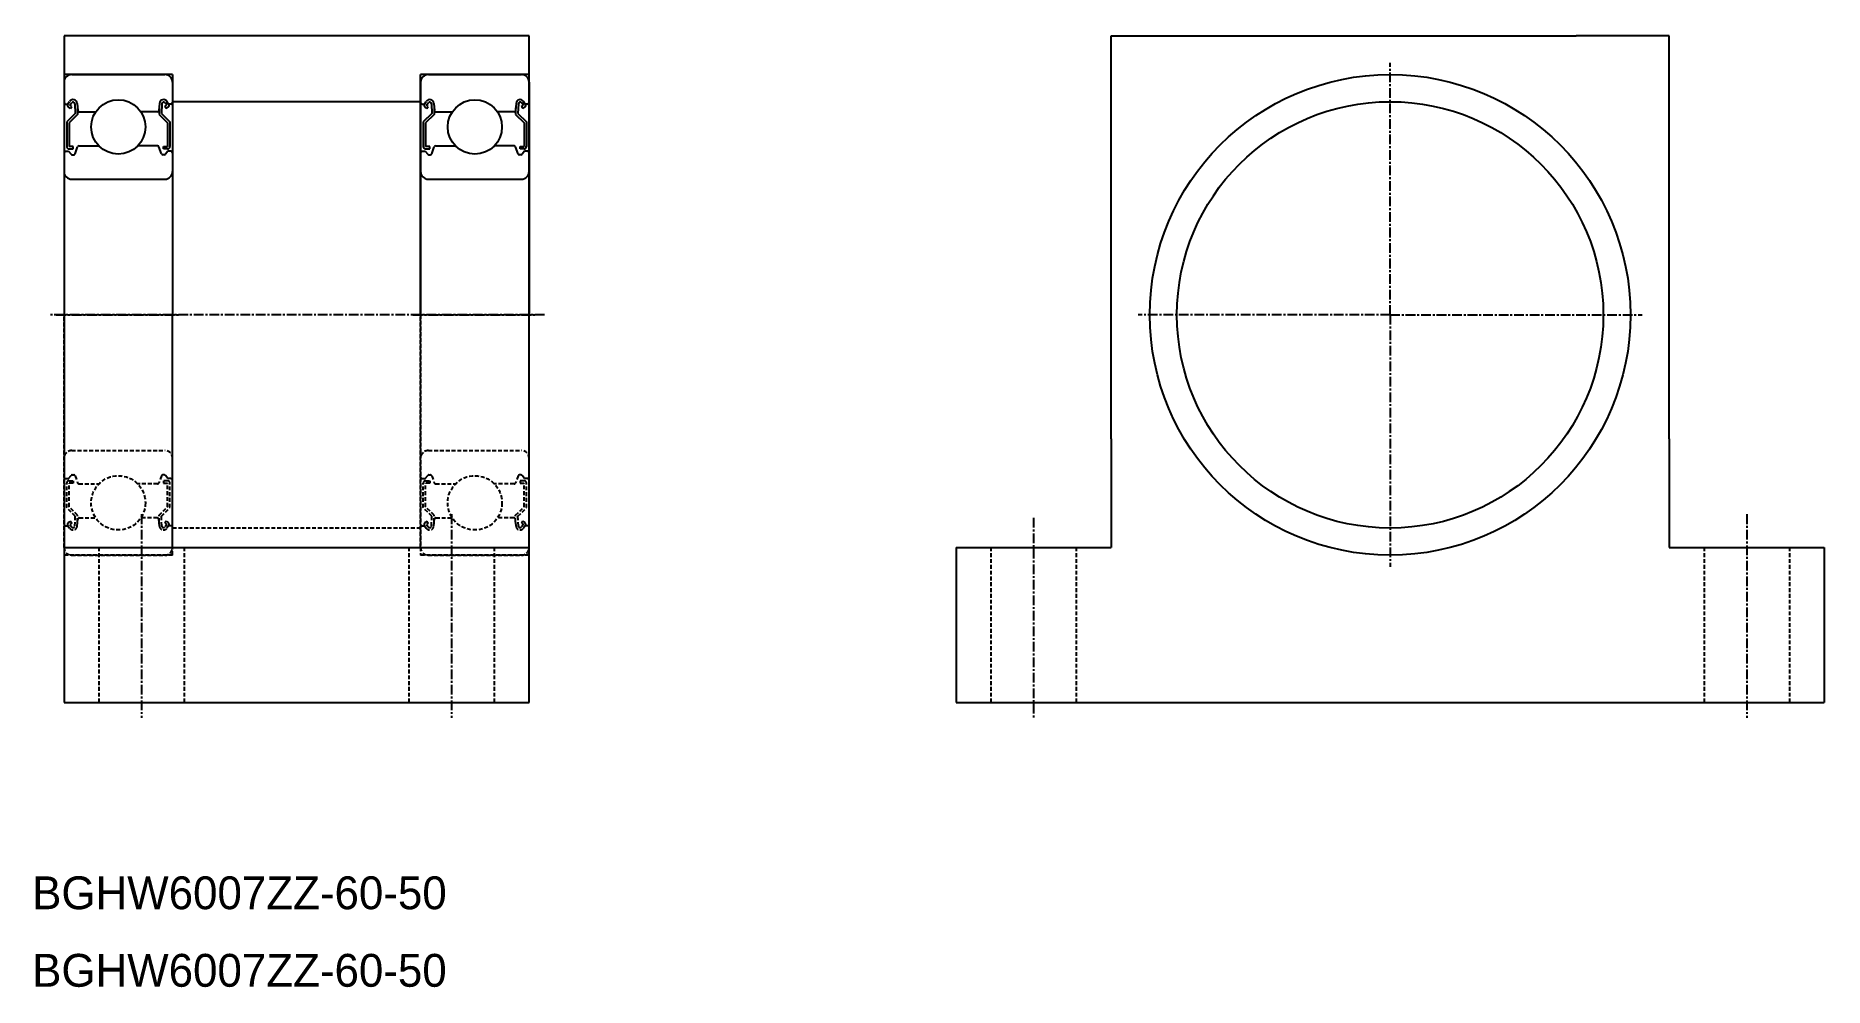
# Model space of a CAD drawing. Extents: x -139 to 91, y -108 to 15.
import ezdxf

# ---------------------------------------------------------------- set-up
doc = ezdxf.new("R2010")
doc.units = 0
doc.linetypes.add('CENTER', pattern=[2, 1.25, -0.25, 0.25, -0.25])
doc.linetypes.add('DASHED', pattern=[0.75, 0.5, -0.25])
doc.layers.get('0').update_dxf_attribs({"linetype": 'CONTINUOUS'})
doc.layers.add('CENTER', color=1, linetype='CENTER')

msp = doc.modelspace()

# ---------------------------------------------------------------- linework, layer by layer
at = {"color": 7, "linetype": 'CONTINUOUS'}
for p, q in [((-75.6, 15.2), (-135.6, 15.2)), ((-135.6, 15.2), (-135.6, -70.8)), ((-75.6, -70.8), (-75.6, 15.2)), ((-0.53, -36.8), (-0.53, 15.2)), ((-0.53, 15.2), (11.47, 15.2)), ((11.47, 15.2), (59.47, 15.2)), ((71.47, 15.2), (59.47, 15.2)), ((71.47, -36.8), (71.47, 15.2)), ((-121.6, 10.2), (-135.6, 10.2)), ((-121.6, 10.2), (-121.6, -20.8)), ((-75.6, 10.2), (-89.6, 10.2)), ((-89.6, -20.8), (-89.6, 10.2)), ((-89.6, 6.7), (-121.6, 6.7)), ((-0.53, -36.8), (-0.53, -50.8)), ((71.47, -36.8), (71.47, -50.8)), ((-135.6, -50.8), (-75.6, -50.8)), ((-20.53, -50.8), (-20.53, -70.8)), ((-20.53, -50.8), (-0.53, -50.8)), ((71.47, -50.8), (91.47, -50.8)), ((91.47, -50.8), (91.47, -70.8)), ((-135.6, -70.8), (-75.6, -70.8)), ((-20.53, -70.8), (91.47, -70.8))]:
    msp.add_line(p, q, dxfattribs=at)
for p, q in [((-134.6, 10.2), (-122.6, 10.2)), ((-88.6, 10.2), (-76.6, 10.2)), ((-135.6, 9.2), (-135.6, -20.8)), ((-121.6, 9.2), (-121.6, -20.8)), ((-89.6, 9.2), (-89.6, -20.8)), ((-75.6, 9.2), (-75.6, -20.8)), ((-135.4, 6.4), (-135.1, 6.4)), ((-134.15, 5.18), (-135.25, 4.08)), ((-135.1, 6.4), (-134.87, 6.73)), ((-134.78, 5.81), (-135.02, 5.98)), ((-133.85, 5.05), (-134.95, 3.95)), ((-134.85, 6.23), (-134.62, 6.56)), ((-134.61, 6.06), (-134.85, 6.23)), ((-134.78, 5.81), (-134.61, 6.06)), ((-134.2, 6.44), (-134.15, 5.18)), ((-133.9, 6.47), (-133.82, 5.58)), ((-133.85, 5.92), (-133.85, 5.05)), ((-133.63, 5.4), (-131.5, 5.4)), ((-123.57, 5.4), (-125.69, 5.4)), ((-123.29, 6.47), (-123.37, 5.58)), ((-123.34, 5.92), (-123.34, 5.05)), ((-123.34, 5.05), (-122.24, 3.95)), ((-122.99, 6.44), (-123.04, 5.18)), ((-123.04, 5.18), (-121.94, 4.08)), ((-122.59, 6.06), (-122.34, 6.23)), ((-122.42, 5.81), (-122.59, 6.06)), ((-122.34, 6.23), (-122.57, 6.56)), ((-122.42, 5.81), (-122.17, 5.98)), ((-122.1, 6.4), (-122.33, 6.73)), ((-121.8, 6.4), (-122.1, 6.4)), ((-89.4, 6.4), (-89.1, 6.4)), ((-88.15, 5.18), (-89.25, 4.08)), ((-89.1, 6.4), (-88.87, 6.73)), ((-88.78, 5.81), (-89.02, 5.98)), ((-87.85, 5.05), (-88.95, 3.95)), ((-88.85, 6.23), (-88.62, 6.56)), ((-88.61, 6.06), (-88.85, 6.23)), ((-88.78, 5.81), (-88.61, 6.06)), ((-88.2, 6.44), (-88.15, 5.18)), ((-87.9, 6.47), (-87.82, 5.58)), ((-87.85, 5.92), (-87.85, 5.05)), ((-87.63, 5.4), (-85.5, 5.4)), ((-77.57, 5.4), (-79.69, 5.4)), ((-77.29, 6.47), (-77.37, 5.58)), ((-77.34, 5.92), (-77.34, 5.05)), ((-77.34, 5.05), (-76.24, 3.95)), ((-76.99, 6.44), (-77.04, 5.18)), ((-77.04, 5.18), (-75.94, 4.08)), ((-76.59, 6.06), (-76.34, 6.23)), ((-76.42, 5.81), (-76.59, 6.06)), ((-76.34, 6.23), (-76.57, 6.56)), ((-76.42, 5.81), (-76.17, 5.98)), ((-76.1, 6.4), (-76.33, 6.73)), ((-75.8, 6.4), (-76.1, 6.4)), ((-135.25, 4.08), (-135.25, 0.9)), ((-134.95, 3.95), (-134.95, 0.9)), ((-122.24, 3.95), (-122.24, 0.9)), ((-121.94, 4.08), (-121.94, 0.9)), ((-89.25, 4.08), (-89.25, 0.9)), ((-88.95, 3.95), (-88.95, 0.9)), ((-76.24, 3.95), (-76.24, 0.9)), ((-75.94, 4.08), (-75.94, 0.9)), ((-135.4, 0.3), (-135, 0.3)), ((-135, 0.3), (-134.68, -0.08)), ((-134.43, 0.9), (-134.95, 0.9)), ((-134.95, 0.6), (-134.43, 0.6)), ((-134.43, 0.6), (-134.43, 0.9)), ((-134.16, -0.02), (-133.84, 0.87)), ((-133.65, 1), (-131.1, 1)), ((-123.54, 1), (-126.1, 1)), ((-123.03, -0.02), (-123.35, 0.87)), ((-122.76, 0.6), (-122.76, 0.9)), ((-122.76, 0.9), (-122.24, 0.9)), ((-122.24, 0.6), (-122.76, 0.6)), ((-122.2, 0.3), (-122.51, -0.08)), ((-121.8, 0.3), (-122.2, 0.3)), ((-89.4, 0.3), (-89, 0.3)), ((-89, 0.3), (-88.68, -0.08)), ((-88.43, 0.9), (-88.95, 0.9)), ((-88.95, 0.6), (-88.43, 0.6)), ((-88.43, 0.6), (-88.43, 0.9)), ((-88.16, -0.02), (-87.84, 0.87)), ((-87.65, 1), (-85.1, 1)), ((-77.54, 1), (-80.1, 1)), ((-77.03, -0.02), (-77.35, 0.87)), ((-76.76, 0.9), (-76.24, 0.9)), ((-76.76, 0.6), (-76.76, 0.9)), ((-76.24, 0.6), (-76.76, 0.6)), ((-76.2, 0.3), (-76.51, -0.08)), ((-75.8, 0.3), (-76.2, 0.3)), ((-134.53, -0.15), (-134.35, -0.15)), ((-122.67, -0.15), (-122.84, -0.15)), ((-88.53, -0.15), (-88.35, -0.15)), ((-76.67, -0.15), (-76.84, -0.15)), ((-134.6, -3.3), (-122.6, -3.3)), ((-88.6, -3.3), (-76.6, -3.3))]:
    msp.add_line(p, q)
at = {"color": 3, "linetype": 'DASHED'}
for p, q in [((-135.6, -50.8), (-135.6, -20.8)), ((-121.6, -51.8), (-121.6, -20.8)), ((-121.6, -50.8), (-121.6, -20.8)), ((-89.6, -20.8), (-89.6, -51.8)), ((-89.6, -50.8), (-89.6, -20.8)), ((-75.6, -50.8), (-75.6, -20.8)), ((-134.6, -38.3), (-122.6, -38.3)), ((-88.6, -38.3), (-76.6, -38.3)), ((-135, -41.9), (-134.68, -41.52)), ((-134.53, -41.45), (-134.35, -41.45)), ((-122.67, -41.45), (-122.84, -41.45)), ((-122.2, -41.9), (-122.51, -41.52)), ((-89, -41.9), (-88.68, -41.52)), ((-88.53, -41.45), (-88.35, -41.45)), ((-76.67, -41.45), (-76.84, -41.45)), ((-76.2, -41.9), (-76.51, -41.52)), ((-135.4, -41.9), (-135, -41.9)), ((-135.25, -45.67), (-135.25, -42.5)), ((-134.95, -42.2), (-134.43, -42.2)), ((-134.95, -45.55), (-134.95, -42.5)), ((-134.43, -42.5), (-134.95, -42.5)), ((-134.43, -42.2), (-134.43, -42.5)), ((-134.16, -41.58), (-133.84, -42.47)), ((-133.65, -42.6), (-131.1, -42.6)), ((-123.54, -42.6), (-126.1, -42.6)), ((-123.03, -41.58), (-123.35, -42.47)), ((-122.76, -42.2), (-122.76, -42.5)), ((-122.24, -42.2), (-122.76, -42.2)), ((-122.76, -42.5), (-122.24, -42.5)), ((-122.24, -45.55), (-122.24, -42.5)), ((-121.8, -41.9), (-122.2, -41.9)), ((-121.94, -45.67), (-121.94, -42.5)), ((-89.4, -41.9), (-89, -41.9)), ((-89.25, -45.67), (-89.25, -42.5)), ((-88.95, -42.2), (-88.43, -42.2)), ((-88.43, -42.5), (-88.95, -42.5)), ((-88.95, -45.55), (-88.95, -42.5)), ((-88.43, -42.2), (-88.43, -42.5)), ((-88.16, -41.58), (-87.84, -42.47)), ((-87.65, -42.6), (-85.1, -42.6)), ((-77.54, -42.6), (-80.1, -42.6)), ((-77.03, -41.58), (-77.35, -42.47)), ((-76.24, -42.2), (-76.76, -42.2)), ((-76.76, -42.2), (-76.76, -42.5)), ((-76.76, -42.5), (-76.24, -42.5)), ((-76.24, -45.55), (-76.24, -42.5)), ((-75.8, -41.9), (-76.2, -41.9)), ((-75.94, -45.67), (-75.94, -42.5)), ((-134.15, -46.77), (-135.25, -45.67)), ((-133.85, -46.65), (-134.95, -45.55)), ((-123.34, -46.65), (-122.24, -45.55)), ((-123.04, -46.77), (-121.94, -45.67)), ((-88.15, -46.77), (-89.25, -45.67)), ((-87.85, -46.65), (-88.95, -45.55)), ((-77.34, -46.65), (-76.24, -45.55)), ((-77.04, -46.77), (-75.94, -45.67)), ((-135.4, -48), (-135.1, -48)), ((-135.1, -48), (-134.87, -48.33)), ((-134.78, -47.41), (-135.02, -47.58)), ((-134.61, -47.65), (-134.85, -47.83)), ((-134.85, -47.83), (-134.62, -48.16)), ((-134.78, -47.41), (-134.61, -47.65)), ((-134.2, -48.03), (-134.15, -46.77)), ((-133.9, -48.07), (-133.82, -47.18)), ((-133.85, -47.52), (-133.85, -46.65)), ((-133.63, -47), (-131.5, -47)), ((-123.57, -47), (-125.69, -47)), ((-123.29, -48.07), (-123.37, -47.18)), ((-123.34, -47.52), (-123.34, -46.65)), ((-122.99, -48.03), (-123.04, -46.77)), ((-122.42, -47.41), (-122.59, -47.65)), ((-122.59, -47.65), (-122.34, -47.83)), ((-122.34, -47.83), (-122.57, -48.16)), ((-122.42, -47.41), (-122.17, -47.58)), ((-122.1, -48), (-122.33, -48.33)), ((-121.8, -48), (-122.1, -48)), ((-89.6, -48.3), (-121.6, -48.3)), ((-89.4, -48), (-89.1, -48)), ((-89.1, -48), (-88.87, -48.33)), ((-88.78, -47.41), (-89.02, -47.58)), ((-88.61, -47.65), (-88.85, -47.83)), ((-88.85, -47.83), (-88.62, -48.16)), ((-88.78, -47.41), (-88.61, -47.65)), ((-88.2, -48.03), (-88.15, -46.77)), ((-87.9, -48.07), (-87.82, -47.18)), ((-87.85, -47.52), (-87.85, -46.65)), ((-87.63, -47), (-85.5, -47)), ((-77.57, -47), (-79.69, -47)), ((-77.29, -48.07), (-77.37, -47.18)), ((-77.34, -47.52), (-77.34, -46.65)), ((-76.99, -48.03), (-77.04, -46.77)), ((-76.42, -47.41), (-76.59, -47.65)), ((-76.59, -47.65), (-76.34, -47.83)), ((-76.34, -47.83), (-76.57, -48.16)), ((-76.42, -47.41), (-76.17, -47.58)), ((-76.1, -48), (-76.33, -48.33)), ((-75.8, -48), (-76.1, -48)), ((-121.6, -51.8), (-135.6, -51.8)), ((-134.6, -51.8), (-122.6, -51.8)), ((-131.55, -51.8), (-131.55, -51.8)), ((-131.1, -50.8), (-131.1, -70.8)), ((-129.1, -51.8), (-129.1, -51.8)), ((-120.1, -50.8), (-120.1, -70.8)), ((-91.1, -50.8), (-91.1, -70.8)), ((-75.6, -51.8), (-89.6, -51.8)), ((-88.6, -51.8), (-76.6, -51.8)), ((-85.55, -51.8), (-85.55, -51.8)), ((-83.1, -51.8), (-83.1, -51.8)), ((-80.1, -50.8), (-80.1, -70.8)), ((-16.03, -50.8), (-16.03, -70.8)), ((-5.03, -50.8), (-5.03, -70.8)), ((75.97, -50.8), (75.97, -70.8)), ((86.97, -50.8), (86.97, -70.8))]:
    msp.add_line(p, q, dxfattribs=at)
at = {"color": 7, "linetype": 'CONTINUOUS'}
for centre, radius in [((35.47, -20.8), 31), ((-128.6, 3.45), 3.5), ((-82.6, 3.45), 3.5), ((35.47, -20.8), 27.5)]:
    msp.add_circle(centre, radius, dxfattribs=at)
at = {"color": 3, "linetype": 'DASHED'}
for centre in [(-128.6, -45.05), (-82.6, -45.05)]:
    msp.add_circle(centre, 3.5, dxfattribs=at)
for centre, radius, start, end in [((-134.6, 9.2), 1, 90, 180), ((-122.6, 9.2), 1, 0, 90), ((-88.6, 9.2), 1, 90, 180), ((-76.6, 9.2), 1, 0, 90), ((-134.43, 6.43), 0.53, 5.0651, 144.9356), ((-122.76, 6.43), 0.53, 35.0644, 174.9349), ((-88.43, 6.43), 0.53, 5.0651, 144.9356), ((-76.76, 6.43), 0.53, 35.0644, 174.9349), ((-135.4, 6.6), 0.2, 180, 270), ((-134.85, 6.23), 0.3, 144.9356, 235.0377), ((-134.43, 6.43), 0.23, 2.1311, 144.9356), ((-133.63, 5.6), 0.2, 185.0651, 270), ((-123.57, 5.6), 0.2, 270, 354.9349), ((-122.76, 6.43), 0.23, 35.0644, 177.8689), ((-122.34, 6.23), 0.3, 304.9623, 35.0644), ((-121.8, 6.6), 0.2, 270, 0), ((-89.4, 6.6), 0.2, 180, 270), ((-88.85, 6.23), 0.3, 144.9356, 235.0377), ((-88.43, 6.43), 0.23, 2.1311, 144.9356), ((-87.63, 5.6), 0.2, 185.0651, 270), ((-77.57, 5.6), 0.2, 270, 354.9349), ((-76.76, 6.43), 0.23, 35.0644, 177.8689), ((-76.34, 6.23), 0.3, 304.9623, 35.0644), ((-75.8, 6.6), 0.2, 270, 0), ((-135.4, 0.1), 0.2, 90, 180), ((-134.95, 0.9), 0.3, 180, 270), ((-133.65, 0.8), 0.2, 90, 159.9703), ((-123.54, 0.8), 0.2, 20.0297, 90), ((-122.24, 0.9), 0.3, 270, 0), ((-121.8, 0.1), 0.2, 0, 90), ((-89.4, 0.1), 0.2, 90, 180), ((-88.95, 0.9), 0.3, 180, 270), ((-87.65, 0.8), 0.2, 90, 159.9703), ((-77.54, 0.8), 0.2, 20.0297, 90), ((-76.24, 0.9), 0.3, 270, 0), ((-75.8, 0.1), 0.2, 0, 90), ((-134.6, -2.3), 1, 180, 270), ((-134.53, 0.05), 0.2, 219.9991, 270), ((-134.35, 0.05), 0.2, 270, 339.9703), ((-122.84, 0.05), 0.2, 200.0297, 270), ((-122.67, 0.05), 0.2, 270, 320.0009), ((-122.6, -2.3), 1, 270, 0), ((-88.6, -2.3), 1, 180, 270), ((-88.53, 0.05), 0.2, 219.9991, 270), ((-88.35, 0.05), 0.2, 270, 339.9703), ((-76.84, 0.05), 0.2, 200.0297, 270), ((-76.67, 0.05), 0.2, 270, 320.0009), ((-76.6, -2.3), 1, 270, 0)]:
    msp.add_arc(centre, radius, start, end)
for centre, radius, start, end in [((-134.6, -39.3), 1, 90, 180), ((-122.6, -39.3), 1, 0, 90), ((-88.6, -39.3), 1, 90, 180), ((-76.6, -39.3), 1, 0, 90), ((-134.53, -41.65), 0.2, 90, 140.0009), ((-134.35, -41.65), 0.2, 20.0297, 90), ((-122.84, -41.65), 0.2, 90, 159.9703), ((-122.67, -41.65), 0.2, 39.9991, 90), ((-88.53, -41.65), 0.2, 90, 140.0009), ((-88.35, -41.65), 0.2, 20.0297, 90), ((-76.84, -41.65), 0.2, 90, 159.9703), ((-76.67, -41.65), 0.2, 39.9991, 90), ((-135.4, -41.7), 0.2, 180, 270), ((-134.95, -42.5), 0.3, 90, 180), ((-133.65, -42.4), 0.2, 200.0297, 270), ((-123.54, -42.4), 0.2, 270, 339.9703), ((-122.24, -42.5), 0.3, 0, 90), ((-121.8, -41.7), 0.2, 270, 0), ((-89.4, -41.7), 0.2, 180, 270), ((-88.95, -42.5), 0.3, 90, 180), ((-87.65, -42.4), 0.2, 200.0297, 270), ((-77.54, -42.4), 0.2, 270, 339.9703), ((-76.24, -42.5), 0.3, 0, 90), ((-75.8, -41.7), 0.2, 270, 0), ((-135.4, -48.2), 0.2, 90, 180), ((-134.85, -47.83), 0.3, 124.9623, 215.0644), ((-134.43, -48.02), 0.53, 215.0644, 354.9349), ((-134.43, -48.02), 0.23, 215.0644, 357.8689), ((-133.63, -47.2), 0.2, 90, 174.9349), ((-123.57, -47.2), 0.2, 5.0651, 90), ((-122.76, -48.02), 0.53, 185.0651, 324.9356), ((-122.76, -48.02), 0.23, 182.1311, 324.9356), ((-122.34, -47.83), 0.3, 324.9356, 55.0377), ((-121.8, -48.2), 0.2, 0, 90), ((-89.4, -48.2), 0.2, 90, 180), ((-88.85, -47.83), 0.3, 124.9623, 215.0644), ((-88.43, -48.02), 0.53, 215.0644, 354.9349), ((-88.43, -48.02), 0.23, 215.0644, 357.8689), ((-87.63, -47.2), 0.2, 90, 174.9349), ((-77.57, -47.2), 0.2, 5.0651, 90), ((-76.76, -48.02), 0.53, 185.0651, 324.9356), ((-76.76, -48.02), 0.23, 182.1311, 324.9356), ((-76.34, -47.83), 0.3, 324.9356, 55.0377), ((-75.8, -48.2), 0.2, 0, 90), ((-134.6, -50.8), 1, 180, 270), ((-122.6, -50.8), 1, 270, 0), ((-88.6, -50.8), 1, 180, 270), ((-76.6, -50.8), 1, 270, 0)]:
    msp.add_arc(centre, radius, start, end, dxfattribs=at)
at = {"layer": 'CENTER', "color": 1, "linetype": 'CENTER'}
for p, q in [((35.47, -20.8), (35.47, 11.7)), ((-73.6, -20.8), (-137.6, -20.8)), ((-136.6, -20.8), (-120.6, -20.8)), ((-90.6, -20.8), (-74.6, -20.8)), ((35.47, -20.8), (2.97, -20.8)), ((35.47, -20.8), (35.47, -53.3)), ((35.47, -20.8), (67.97, -20.8)), ((-125.6, -46.53), (-125.6, -72.8)), ((-85.6, -46.53), (-85.6, -72.8)), ((-10.53, -46.99), (-10.53, -72.8)), ((81.47, -46.53), (81.47, -72.8))]:
    msp.add_line(p, q, dxfattribs=at)

# ---------------------------------------------------------------- texts
at = {"color": 7, "linetype": 'CONTINUOUS'}
for p in [(-139.71, -97.47), (-139.71, -107.47)]:
    msp.add_text('BGHW6007ZZ-60-50', height=4.2333, dxfattribs=at).set_placement(p)

doc.saveas('drawing.dxf')
